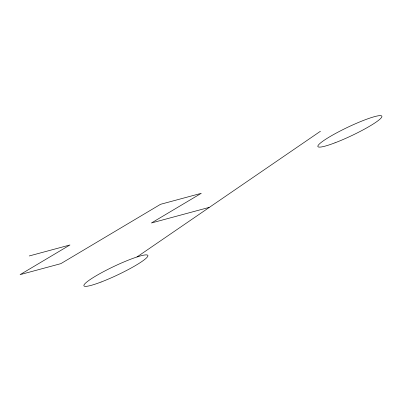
<?xml version="1.0" encoding="UTF-8"?>
<svg xmlns="http://www.w3.org/2000/svg" width="402" height="402" viewBox="0 0 402 402"><rect width="100%" height="100%" fill="white"/><g stroke="black" fill="none" stroke-linecap="round" stroke-linejoin="round"><path stroke-width="0.6" d="M136.987 256.968L320.469 131.238M29.225 255.963L69.958 244.974L20.1 274.641L60.828 263.652L160.544 204.306L201.271 193.317L151.413 222.984L209.115 207.412M335.037 142.795A35.406 4.623 -25.4 0 0 381.885 116.268A35.406 4.623 -25.4 0 0 332.685 135.052A35.406 4.623 -25.4 0 0 335.037 142.795M101.043 282.048A35.406 4.623 -25.4 0 0 147.896 255.526A35.406 4.623 -25.4 0 0 98.691 274.31A35.406 4.623 -25.4 0 0 101.043 282.048"/></g></svg>
